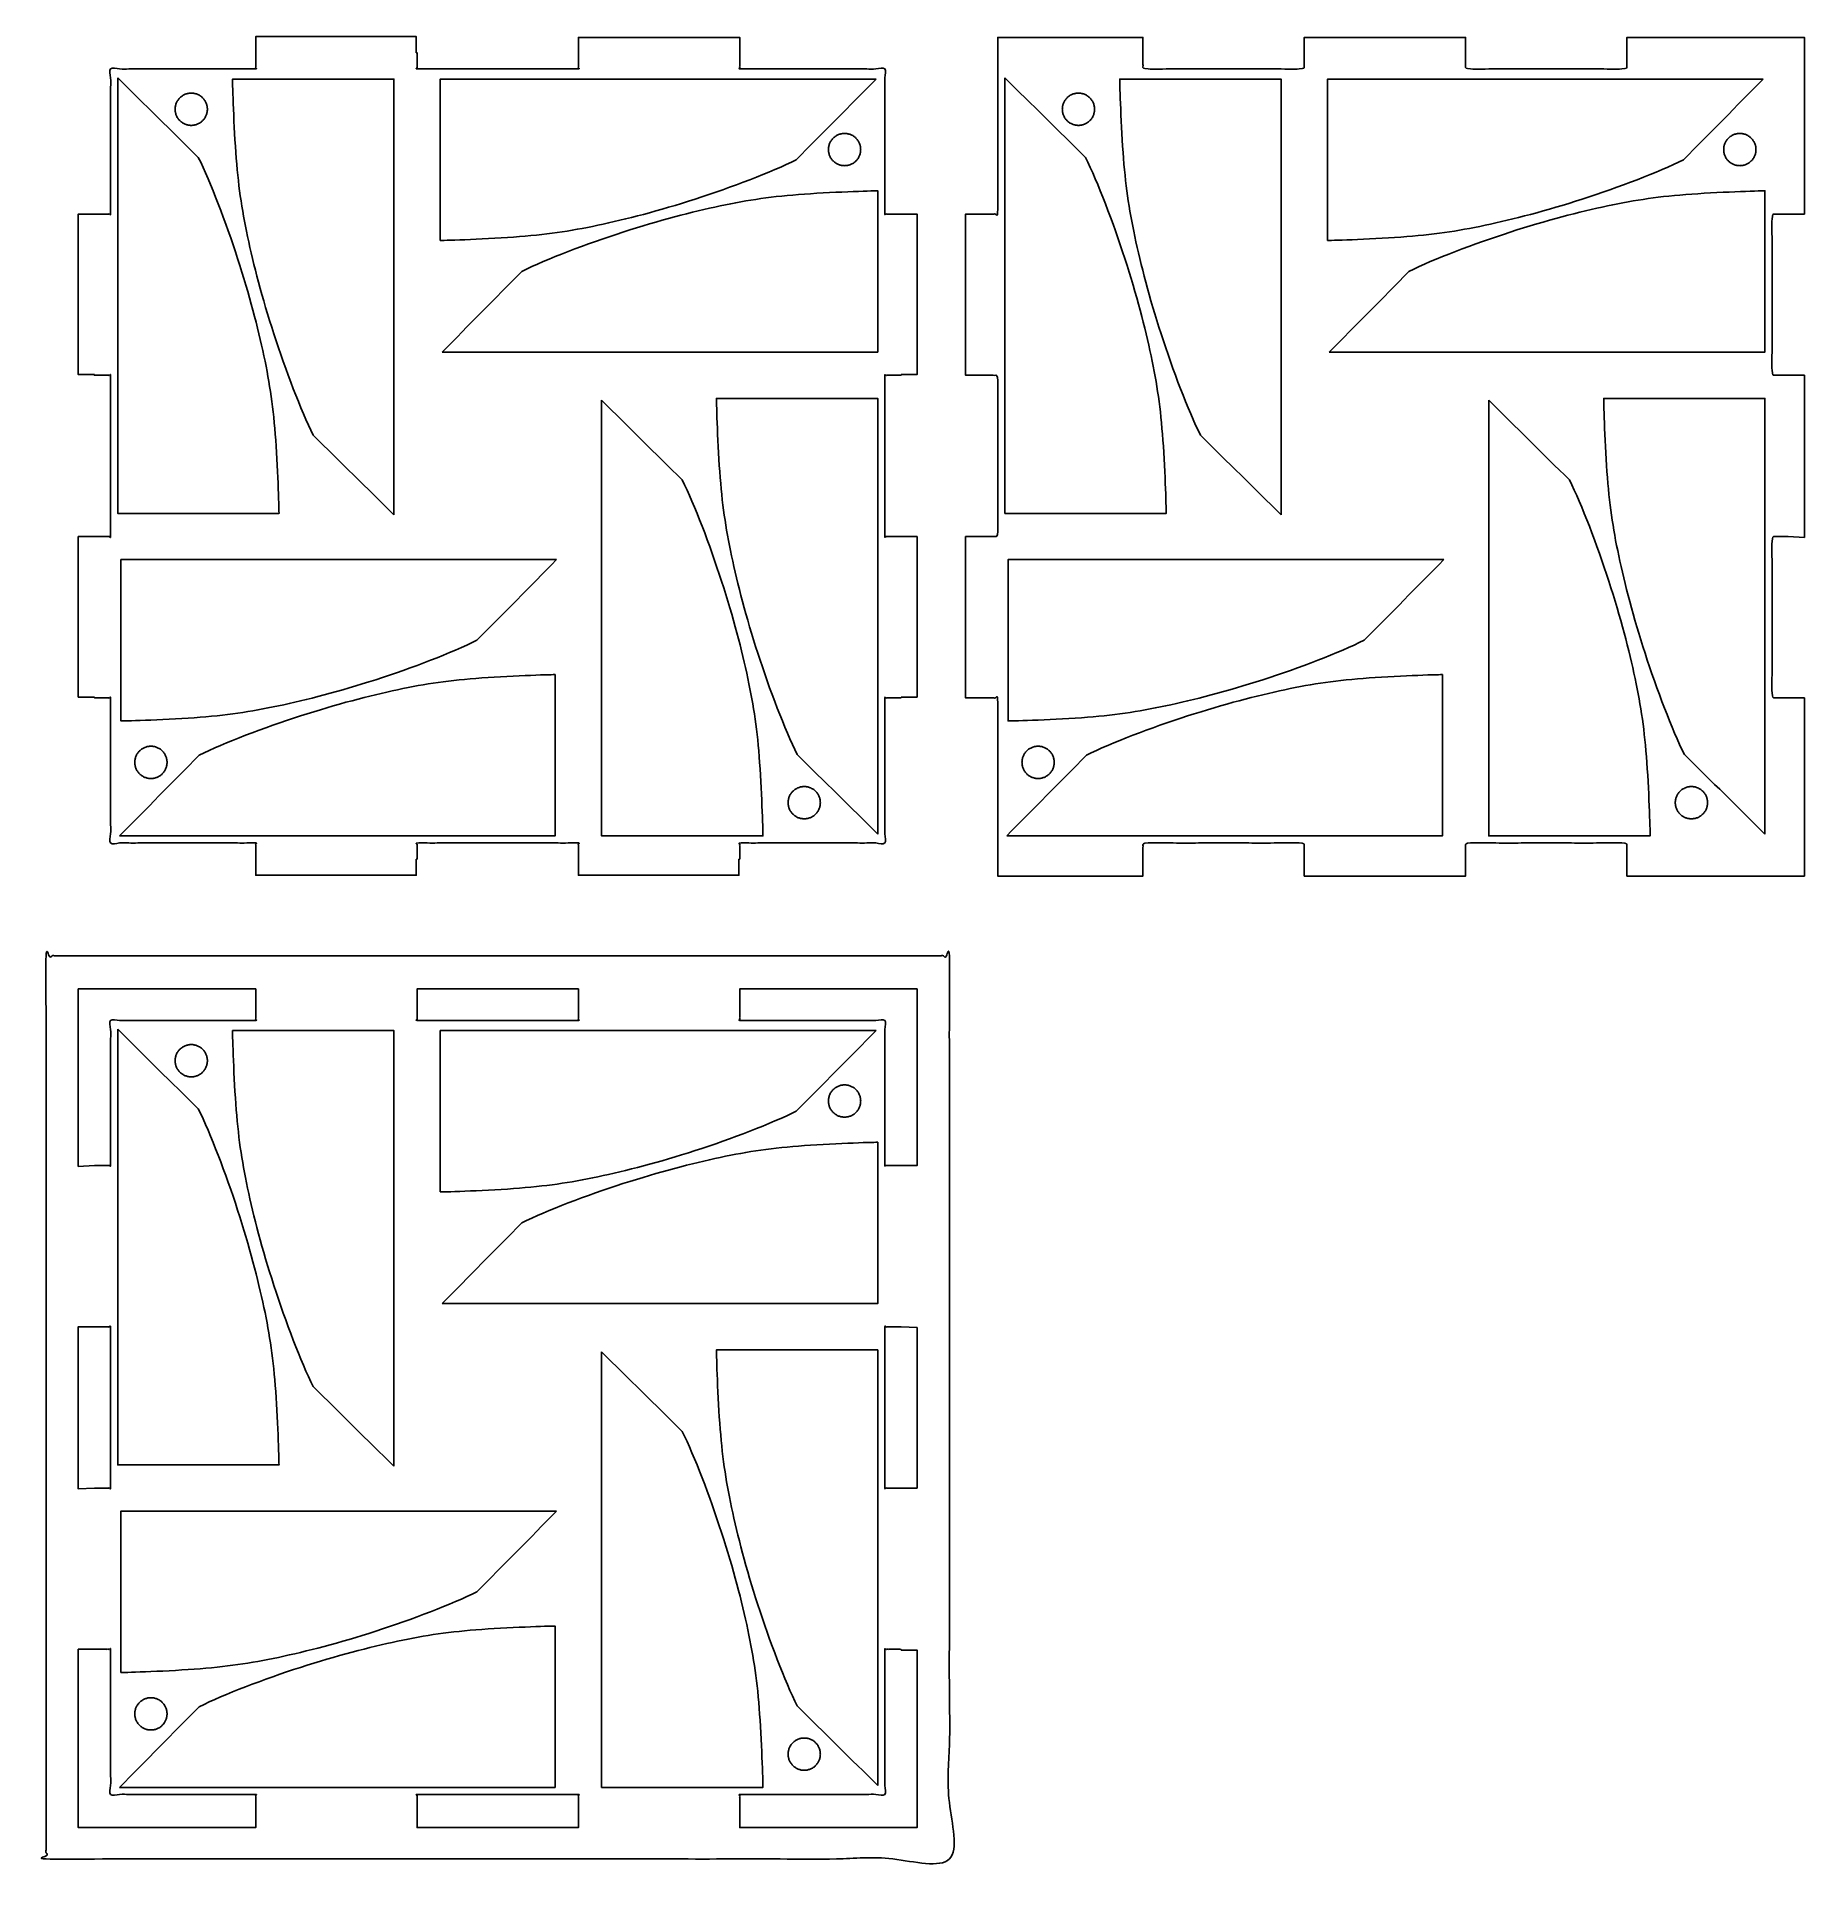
# Model space of a CAD drawing. Header units: millimetres. Extents: x -60 to 50, y -63 to 51.
import ezdxf

# ---------------------------------------------------------------- set-up
doc = ezdxf.new("R2010")
doc.units = ezdxf.units.MM
doc.header["$MEASUREMENT"] = 0
doc.layers.add('Default', color=18, linetype='Continuous', true_color=0x000000)
doc.layers.add('Make2D$visible$lines', color=18, linetype='Continuous', true_color=0x000000)

msp = doc.modelspace()

# ---------------------------------------------------------------- linework, layer by layer
at = {"layer": 'Default'}
for points in [[(-46, 50.05), (-46, 51.05), (-36.05, 51.05), (-36.05, 50.05)], [(-26, 50), (-26, 51), (-16, 51), (-16, 50.05)], [(9, 50.05), (9, 51), (0, 51), (0, 50.05)], [(29, 50.05), (29, 51), (19, 51), (19, 50.05)], [(49, 40.05), (50, 40.05), (50, 51), (39, 51), (39, 50.05)], [(-56, 30.1), (-57, 30.1), (-57, 40.05), (-56, 40.05)], [(-6, 40.05), (-5, 40.05), (-5, 30.1), (-6, 30.1)], [(-1, 40.05), (-2, 40.05), (-2, 30.05), (-1, 30.05)], [(49, 30.05), (50, 30.05), (50, 20), (49, 20.05)], [(-56, 10.1), (-57, 10.1), (-57, 20.05), (-56, 20.05)], [(-6, 20.05), (-5, 20.05), (-5, 10.1), (-6, 10.1)], [(-1, 20.05), (-2, 20.05), (-2, 10.05), (-1, 10.05)], [(49, 10.05), (50, 10.05), (50, -1), (49, -1)], [(-36.05, 0.05), (-36.05, -0.95), (-46, -0.95), (-46, 0.05)], [(-16.05, 0.05), (-16.05, -0.95), (-26, -0.95), (-26, 0.05)], [(0, 0.05), (0, -1), (9, -1), (9, 0.05)], [(19, 0.05), (19, -1), (29, -1), (29, 0.05)], [(39, 0.05), (39, -1), (49, -1)], [(-46, -8.95), (-46, -8), (-57, -8), (-57, -19), (-56, -18.95)], [(-26, -8.95), (-26, -8), (-36, -8), (-36, -8.95)], [(-6, -18.95), (-5, -18.95), (-5, -8), (-16, -8), (-16, -8.95)], [(-56, -28.95), (-57, -28.95), (-57, -39), (-56, -38.95)], [(-6, -38.95), (-5, -38.95), (-5, -29), (-6, -28.95)], [(-56, -48.95), (-57, -48.95), (-57, -60), (-46, -60), (-46, -58.95)], [(-16, -58.95), (-16, -60), (-5, -60), (-5, -49), (-6, -49)], [(-36, -58.95), (-36, -60), (-26, -60), (-26, -58.95)]]:
    msp.add_lwpolyline(points, dxfattribs=at)
at = {"layer": 'Make2D$visible$lines'}
for points, knots in [([(-46, 50.05), (-46, 49.55), (-46, 49.05), (-50.5, 49.05), (-55, 49.05), (-55, 44.55), (-55, 40.05), (-55.5, 40.05), (-56, 40.05)], [355, 355, 355, 356, 356, 365, 365, 374, 374, 375, 375, 375]), ([(-26, 50.05), (-26, 49.55), (-26, 49.05), (-31, 49.05), (-36, 49.05), (-36, 49.55), (-36, 50.05), (-36.03, 50.05), (-36.05, 50.05)], [333, 333, 333, 334, 334, 344, 344, 345, 345, 345.051303, 345.051303, 345.051303]), ([(-6, 40.05), (-6.5, 40.05), (-7, 40.05), (-7, 44.55), (-7, 49.05), (-11.5, 49.05), (-16, 49.05), (-16, 49.55), (-16, 50.05)], [303, 303, 303, 304, 304, 313, 313, 322, 322, 323, 323, 323]), ([(-1, 40.05), (-0.5, 40.05), (0, 40.05), (0, 45.05), (0, 50.05)], [30, 30, 30, 31, 31, 32, 32, 32]), ([(9, 50.05), (9, 49.55), (9, 49.05), (14, 49.05), (19, 49.05), (19, 49.55), (19, 50.05)], [33, 33, 33, 34, 34, 35, 35, 36, 36, 36]), ([(29, 50.05), (29, 49.55), (29, 49.05), (34, 49.05), (39, 49.05), (39, 49.55), (39, 50.05)], [37, 37, 37, 38, 38, 39, 39, 40, 40, 40]), ([(49, 40.05), (48.5, 40.05), (48, 40.05), (48, 35.05), (48, 30.05), (48.5, 30.05), (49, 30.05)], [42, 42, 42, 43, 43, 44, 44, 45, 45, 45]), ([(-56, 30.1), (-56, 30.08), (-56, 30.05), (-55.5, 30.05), (-55, 30.05), (-55, 25.05), (-55, 20.05), (-55.5, 20.05), (-56, 20.05)], [176.948697, 176.948697, 176.948697, 177, 177, 178, 178, 188, 188, 189, 189, 189]), ([(-6, 20.05), (-6.5, 20.05), (-7, 20.05), (-7, 25.05), (-7, 30.05), (-6.5, 30.05), (-6, 30.05), (-6, 30.08), (-6, 30.1)], [281, 281, 281, 282, 282, 292, 292, 293, 293, 293.051303, 293.051303, 293.051303]), ([(-1, 20.05), (-0.5, 20.05), (0, 20.05), (0, 25.05), (0, 30.05), (-0.5, 30.05), (-1, 30.05)], [62, 62, 62, 63, 63, 64, 64, 65, 65, 65]), ([(49, 20.05), (48.5, 20.05), (48, 20.05), (48, 15.05), (48, 10.05), (48.5, 10.05), (49, 10.05)], [46, 46, 46, 47, 47, 48, 48, 49, 49, 49]), ([(-56, 10.1), (-56, 10.08), (-56, 10.05), (-55.5, 10.05), (-55, 10.05), (-55, 5.55), (-55, 1.05), (-50.5, 1.05), (-46, 1.05), (-46, 0.55), (-46, 0.05)], [198.948697, 198.948697, 198.948697, 199, 199, 200, 200, 209, 209, 218, 218, 219, 219, 219]), ([(-16.05, 0.05), (-16.03, 0.05), (-16, 0.05), (-16, 0.55), (-16, 1.05), (-11.5, 1.05), (-7, 1.05), (-7, 5.55), (-7, 10.05), (-6.5, 10.05), (-6, 10.05), (-6, 10.08), (-6, 10.1)], [250.948697, 250.948697, 250.948697, 251, 251, 252, 252, 261, 261, 270, 270, 271, 271, 271.051303, 271.051303, 271.051303]), ([(0, 0.05), (0, 5.05), (0, 10.05), (-0.5, 10.05), (-1, 10.05)], [59, 59, 59, 60, 60, 61, 61, 61]), ([(-36.05, 0.05), (-36.03, 0.05), (-36, 0.05), (-36, 0.55), (-36, 1.05), (-31, 1.05), (-26, 1.05), (-26, 0.55), (-26, 0.05)], [228.948697, 228.948697, 228.948697, 229, 229, 230, 230, 240, 240, 241, 241, 241]), ([(19, 0.05), (19, 0.55), (19, 1.05), (14, 1.05), (9, 1.05), (9, 0.55), (9, 0.05)], [55, 55, 55, 56, 56, 57, 57, 58, 58, 58]), ([(39, 0.05), (39, 0.55), (39, 1.05), (34, 1.05), (29, 1.05), (29, 0.55), (29, 0.05)], [51, 51, 51, 52, 52, 53, 53, 54, 54, 54]), ([(-6, -5.95), (-31, -5.95), (-56, -5.95), (-57.5, -5.95), (-59, -5.95), (-59, -32.45), (-59, -58.95), (-59, -60.45), (-59, -61.95), (-31, -61.95), (-3, -61.95), (-3, -33.95), (-3, -5.95), (-4.5, -5.95), (-6, -5.95)], [174, 174, 174, 224, 224, 227, 227, 280, 280, 283, 283, 339, 339, 395, 395, 398, 398, 398]), ([(-46, -8.95), (-46, -9.45), (-46, -9.95), (-50.5, -9.95), (-55, -9.95), (-55, -14.45), (-55, -18.95), (-55.5, -18.95), (-56, -18.95)], [60, 60, 60, 61, 61, 70, 70, 79, 79, 80, 80, 80]), ([(-26, -8.95), (-26, -9.45), (-26, -9.95), (-31, -9.95), (-36, -9.95), (-36, -9.45), (-36, -8.95)], [32, 32, 32, 33, 33, 43, 43, 44, 44, 44]), ([(-6, -18.95), (-6.5, -18.95), (-7, -18.95), (-7, -14.45), (-7, -9.95), (-11.5, -9.95), (-16, -9.95), (-16, -9.45), (-16, -8.95)], [60, 60, 60, 61, 61, 70, 70, 79, 79, 80, 80, 80]), ([(-56, -28.95), (-55.5, -28.95), (-55, -28.95), (-55, -33.95), (-55, -38.95), (-55.5, -38.95), (-56, -38.95)], [199, 199, 199, 200, 200, 210, 210, 211, 211, 211]), ([(-6, -38.95), (-6.5, -38.95), (-7, -38.95), (-7, -33.95), (-7, -28.95), (-6.5, -28.95), (-6, -28.95)], [32, 32, 32, 33, 33, 43, 43, 44, 44, 44]), ([(-56, -48.95), (-55.5, -48.95), (-55, -48.95), (-55, -53.45), (-55, -57.95), (-50.5, -57.95), (-46, -57.95), (-46, -58.45), (-46, -58.95)], [60, 60, 60, 61, 61, 70, 70, 79, 79, 80, 80, 80]), ([(-16, -58.95), (-16, -58.45), (-16, -57.95), (-11.5, -57.95), (-7, -57.95), (-7, -53.45), (-7, -48.95), (-6.5, -48.95), (-6, -48.95), (-6, -48.97), (-6, -49)], [20, 20, 20, 21, 21, 30, 30, 39, 39, 40, 40, 40.051303, 40.051303, 40.051303]), ([(-36, -58.95), (-36, -58.45), (-36, -57.95), (-31, -57.95), (-26, -57.95), (-26, -58.45), (-26, -58.95)], [32, 32, 32, 33, 33, 43, 43, 44, 44, 44])]:
    msp.add_open_spline(points, degree=2, knots=knots, dxfattribs=at)
at = {"layer": 'Make2D$visible$lines', "color": 1, "true_color": 0xff0000}
for points in [[(-54.56, 48.5), (-54.56, 39.49), (-54.56, 30.49), (-54.56, 21.49), (-51.23, 21.49), (-47.9, 21.49), (-44.56, 21.49), (-44.55, 21.49), (-44.69, 26.57), (-45.34, 30.97), (-46.92, 37.07), (-48.79, 42.01), (-49.56, 43.56), (-51.23, 45.21), (-52.9, 46.85), (-54.56, 48.5)], [(-37.44, 21.4), (-37.44, 30.41), (-37.44, 39.41), (-37.44, 48.42), (-40.77, 48.42), (-44.1, 48.42), (-47.44, 48.42), (-47.45, 48.42), (-47.31, 43.34), (-46.66, 38.94), (-45.08, 32.83), (-43.21, 27.9), (-42.44, 26.34), (-40.77, 24.69), (-39.1, 23.05), (-37.44, 21.4)], [(-7.55, 48.42), (-16.56, 48.42), (-25.56, 48.42), (-34.56, 48.42), (-34.56, 45.08), (-34.56, 41.75), (-34.56, 38.42), (-34.56, 38.4), (-29.48, 38.55), (-25.08, 39.2), (-18.98, 40.77), (-14.05, 42.64), (-12.49, 43.42), (-10.84, 45.08), (-9.2, 46.75), (-7.55, 48.42)], [(0.44, 48.5), (0.44, 39.49), (0.44, 30.49), (0.44, 21.49), (3.77, 21.49), (7.1, 21.49), (10.44, 21.49), (10.45, 21.49), (10.31, 26.57), (9.66, 30.97), (8.08, 37.07), (6.21, 42.01), (5.44, 43.56), (3.77, 45.21), (2.1, 46.85), (0.44, 48.5)], [(17.56, 21.4), (17.56, 30.41), (17.56, 39.41), (17.56, 48.42), (14.23, 48.42), (10.9, 48.42), (7.56, 48.42), (7.55, 48.42), (7.69, 43.34), (8.34, 38.94), (9.92, 32.83), (11.79, 27.9), (12.56, 26.34), (14.23, 24.69), (15.9, 23.05), (17.56, 21.4)], [(47.45, 48.42), (38.44, 48.42), (29.44, 48.42), (20.44, 48.42), (20.44, 45.08), (20.44, 41.75), (20.44, 38.42), (20.44, 38.4), (25.52, 38.55), (29.92, 39.2), (36.02, 40.77), (40.95, 42.64), (42.51, 43.42), (44.16, 45.08), (45.8, 46.75), (47.45, 48.42)], [(-34.45, 31.49), (-25.44, 31.49), (-16.44, 31.49), (-7.44, 31.49), (-7.44, 34.82), (-7.44, 38.15), (-7.44, 41.49), (-7.44, 41.5), (-12.52, 41.36), (-16.92, 40.71), (-23.02, 39.13), (-27.95, 37.27), (-29.51, 36.49), (-31.16, 34.82), (-32.8, 33.15), (-34.45, 31.49)], [(20.55, 31.49), (29.56, 31.49), (38.56, 31.49), (47.56, 31.49), (47.56, 34.82), (47.56, 38.15), (47.56, 41.49), (47.56, 41.5), (42.48, 41.36), (38.08, 40.71), (31.98, 39.13), (27.05, 37.27), (25.49, 36.49), (23.84, 34.82), (22.2, 33.15), (20.55, 31.49)], [(-24.56, 28.5), (-24.56, 19.49), (-24.56, 10.49), (-24.56, 1.49), (-21.23, 1.49), (-17.9, 1.49), (-14.56, 1.49), (-14.55, 1.49), (-14.69, 6.57), (-15.34, 10.97), (-16.92, 17.07), (-18.79, 22.01), (-19.56, 23.56), (-21.23, 25.21), (-22.9, 26.85), (-24.56, 28.5)], [(-7.44, 1.6), (-7.44, 10.61), (-7.44, 19.61), (-7.44, 28.62), (-10.77, 28.62), (-14.1, 28.62), (-17.44, 28.62), (-17.45, 28.62), (-17.31, 23.54), (-16.66, 19.14), (-15.08, 13.03), (-13.21, 8.1), (-12.44, 6.54), (-10.77, 4.89), (-9.1, 3.25), (-7.44, 1.6)], [(30.44, 28.5), (30.44, 19.49), (30.44, 10.49), (30.44, 1.49), (33.77, 1.49), (37.1, 1.49), (40.44, 1.49), (40.45, 1.49), (40.31, 6.57), (39.66, 10.97), (38.08, 17.07), (36.21, 22.01), (35.44, 23.56), (33.77, 25.21), (32.1, 26.85), (30.44, 28.5)], [(47.56, 1.6), (47.56, 10.61), (47.56, 19.61), (47.56, 28.62), (44.23, 28.62), (40.9, 28.62), (37.56, 28.62), (37.55, 28.62), (37.69, 23.54), (38.34, 19.14), (39.92, 13.03), (41.79, 8.1), (42.56, 6.54), (44.23, 4.89), (45.9, 3.25), (47.56, 1.6)], [(-27.35, 18.62), (-36.36, 18.62), (-45.36, 18.62), (-54.36, 18.62), (-54.36, 15.28), (-54.36, 11.95), (-54.36, 8.62), (-54.36, 8.6), (-49.28, 8.75), (-44.88, 9.4), (-38.78, 10.97), (-33.85, 12.84), (-32.29, 13.62), (-30.64, 15.28), (-29, 16.95), (-27.35, 18.62)], [(27.65, 18.62), (18.64, 18.62), (9.64, 18.62), (0.64, 18.62), (0.64, 15.28), (0.64, 11.95), (0.64, 8.62), (0.64, 8.6), (5.72, 8.75), (10.12, 9.4), (16.22, 10.97), (21.15, 12.84), (22.71, 13.62), (24.36, 15.28), (26, 16.95), (27.65, 18.62)], [(-54.45, 1.49), (-45.44, 1.49), (-36.44, 1.49), (-27.44, 1.49), (-27.44, 4.82), (-27.44, 8.15), (-27.44, 11.49), (-27.44, 11.5), (-32.52, 11.36), (-36.92, 10.71), (-43.02, 9.13), (-47.95, 7.27), (-49.51, 6.49), (-51.16, 4.82), (-52.8, 3.15), (-54.45, 1.49)], [(0.55, 1.49), (9.56, 1.49), (18.56, 1.49), (27.56, 1.49), (27.56, 4.82), (27.56, 8.15), (27.56, 11.49), (27.56, 11.5), (22.48, 11.36), (18.08, 10.71), (11.98, 9.13), (7.05, 7.27), (5.49, 6.49), (3.84, 4.82), (2.2, 3.15), (0.55, 1.49)], [(-54.56, -10.5), (-54.56, -19.51), (-54.56, -28.51), (-54.56, -37.51), (-51.23, -37.51), (-47.9, -37.51), (-44.56, -37.51), (-44.55, -37.51), (-44.69, -32.43), (-45.34, -28.03), (-46.92, -21.93), (-48.79, -16.99), (-49.56, -15.44), (-51.23, -13.79), (-52.9, -12.15), (-54.56, -10.5)], [(-37.44, -37.6), (-37.44, -28.59), (-37.44, -19.59), (-37.44, -10.58), (-40.77, -10.58), (-44.1, -10.58), (-47.44, -10.58), (-47.45, -10.58), (-47.31, -15.66), (-46.66, -20.06), (-45.08, -26.17), (-43.21, -31.1), (-42.44, -32.66), (-40.77, -34.31), (-39.1, -35.95), (-37.44, -37.6)], [(-7.55, -10.58), (-16.56, -10.58), (-25.56, -10.58), (-34.56, -10.58), (-34.56, -13.92), (-34.56, -17.25), (-34.56, -20.58), (-34.56, -20.6), (-29.48, -20.45), (-25.08, -19.8), (-18.98, -18.23), (-14.05, -16.36), (-12.49, -15.58), (-10.84, -13.92), (-9.2, -12.25), (-7.55, -10.58)], [(-34.45, -27.51), (-25.44, -27.51), (-16.44, -27.51), (-7.44, -27.51), (-7.44, -24.18), (-7.44, -20.85), (-7.44, -17.51), (-7.44, -17.5), (-12.52, -17.64), (-16.92, -18.29), (-23.02, -19.87), (-27.95, -21.73), (-29.51, -22.51), (-31.16, -24.18), (-32.8, -25.85), (-34.45, -27.51)], [(-24.56, -30.5), (-24.56, -39.51), (-24.56, -48.51), (-24.56, -57.51), (-21.23, -57.51), (-17.9, -57.51), (-14.56, -57.51), (-14.55, -57.51), (-14.69, -52.43), (-15.34, -48.03), (-16.92, -41.93), (-18.79, -36.99), (-19.56, -35.44), (-21.23, -33.79), (-22.9, -32.15), (-24.56, -30.5)], [(-7.44, -57.4), (-7.44, -48.39), (-7.44, -39.39), (-7.44, -30.38), (-10.77, -30.38), (-14.1, -30.38), (-17.44, -30.38), (-17.45, -30.38), (-17.31, -35.46), (-16.66, -39.86), (-15.08, -45.97), (-13.21, -50.9), (-12.44, -52.46), (-10.77, -54.11), (-9.1, -55.75), (-7.44, -57.4)], [(-27.35, -40.38), (-36.36, -40.38), (-45.36, -40.38), (-54.36, -40.38), (-54.36, -43.72), (-54.36, -47.05), (-54.36, -50.38), (-54.36, -50.4), (-49.28, -50.25), (-44.88, -49.6), (-38.78, -48.03), (-33.85, -46.16), (-32.29, -45.38), (-30.64, -43.72), (-29, -42.05), (-27.35, -40.38)], [(-54.45, -57.51), (-45.44, -57.51), (-36.44, -57.51), (-27.44, -57.51), (-27.44, -54.18), (-27.44, -50.85), (-27.44, -47.51), (-27.44, -47.5), (-32.52, -47.64), (-36.92, -48.29), (-43.02, -49.87), (-47.95, -51.73), (-49.51, -52.51), (-51.16, -54.18), (-52.8, -55.85), (-54.45, -57.51)]]:
    msp.add_open_spline(points, degree=3, knots=[0, 0, 0, 0, 27.0129, 27.0129, 27.0129, 37.0129, 37.0129, 37.0129, 42.730142, 48.447384, 54.164625, 59.881867, 59.881867, 59.881867, 66.906947, 66.906947, 66.906947, 66.906947], dxfattribs=at)
at = {"layer": 'Make2D$visible$lines'}
for points in [[(-49, 46.55), (-49, 47.55), (-50, 47.55), (-51, 47.55), (-51, 46.55), (-51, 45.55), (-50, 45.55), (-49, 45.55), (-49, 46.55)], [(6, 46.55), (6, 47.55), (5, 47.55), (4, 47.55), (4, 46.55), (4, 45.55), (5, 45.55), (6, 45.55), (6, 46.55)], [(-8.5, 44.05), (-8.5, 45.05), (-9.5, 45.05), (-10.5, 45.05), (-10.5, 44.05), (-10.5, 43.05), (-9.5, 43.05), (-8.5, 43.05), (-8.5, 44.05)], [(47, 44.05), (47, 45.05), (46, 45.05), (45, 45.05), (45, 44.05), (45, 43.05), (46, 43.05), (47, 43.05), (47, 44.05)], [(-51.5, 6.05), (-51.5, 7.05), (-52.5, 7.05), (-53.5, 7.05), (-53.5, 6.05), (-53.5, 5.05), (-52.5, 5.05), (-51.5, 5.05), (-51.5, 6.05)], [(3.5, 6.05), (3.5, 7.05), (2.5, 7.05), (1.5, 7.05), (1.5, 6.05), (1.5, 5.05), (2.5, 5.05), (3.5, 5.05), (3.5, 6.05)], [(-11, 3.55), (-11, 4.55), (-12, 4.55), (-13, 4.55), (-13, 3.55), (-13, 2.55), (-12, 2.55), (-11, 2.55), (-11, 3.55)], [(44, 3.55), (44, 4.55), (43, 4.55), (42, 4.55), (42, 3.55), (42, 2.55), (43, 2.55), (44, 2.55), (44, 3.55)], [(-49, -12.45), (-49, -11.45), (-50, -11.45), (-51, -11.45), (-51, -12.45), (-51, -13.45), (-50, -13.45), (-49, -13.45), (-49, -12.45)], [(-8.5, -14.95), (-8.5, -13.95), (-9.5, -13.95), (-10.5, -13.95), (-10.5, -14.95), (-10.5, -15.95), (-9.5, -15.95), (-8.5, -15.95), (-8.5, -14.95)], [(-51.5, -52.95), (-51.5, -51.95), (-52.5, -51.95), (-53.5, -51.95), (-53.5, -52.95), (-53.5, -53.95), (-52.5, -53.95), (-51.5, -53.95), (-51.5, -52.95)], [(-11, -55.45), (-11, -54.45), (-12, -54.45), (-13, -54.45), (-13, -55.45), (-13, -56.45), (-12, -56.45), (-11, -56.45), (-11, -55.45)]]:
    msp.add_rational_spline(points, [1, 0.707106781187, 1, 0.707106781187, 1, 0.707106781187, 1, 0.707106781187, 1], degree=2, knots=[0, 0, 0, 1.570796, 1.570796, 3.141593, 3.141593, 4.712389, 4.712389, 6.283185, 6.283185, 6.283185], dxfattribs=at)

doc.saveas('drawing.dxf')
